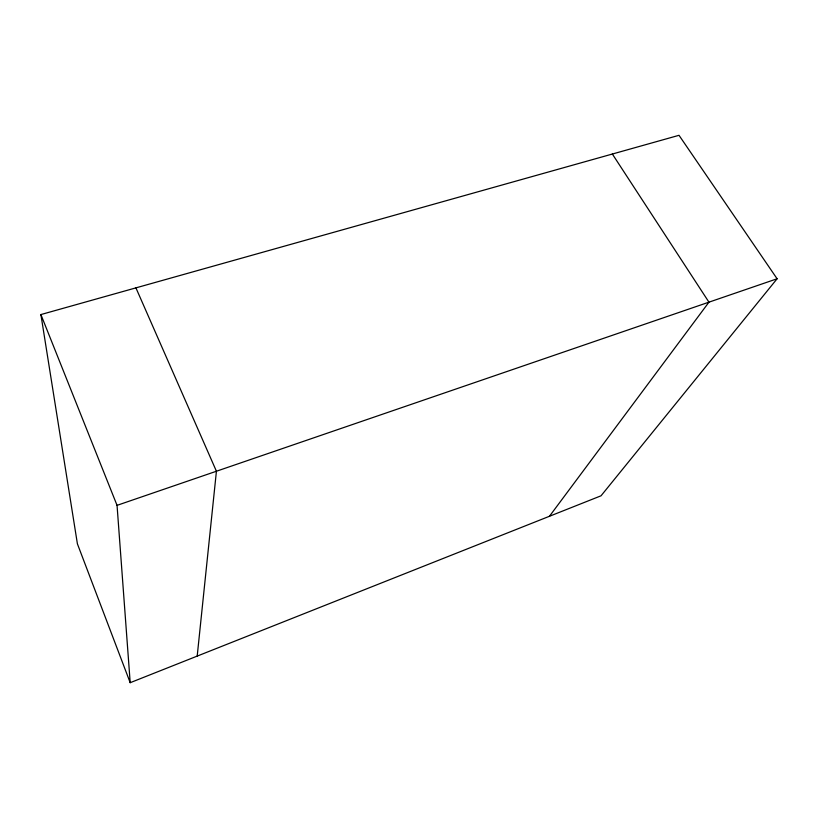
<?xml version="1.0" encoding="UTF-8"?>
<svg xmlns="http://www.w3.org/2000/svg" width="818" height="818" viewBox="0 0 818 818"><rect width="100%" height="100%" fill="white"/><g stroke="black" fill="none" stroke-linecap="round" stroke-linejoin="round"><path stroke-width="1.23" d="M197.199 656.097L216.422 471.24L135.921 287.864M549.461 516.27L708.95 302.169L612.355 154.029M777.1 278.774L601.036 495.8L130.195 682.693L77.403 543.837L40.9 314.562L679.012 135.307L777.1 278.774L117.046 505.35L130.195 682.693M40.9 314.562L117.046 505.35"/></g></svg>
